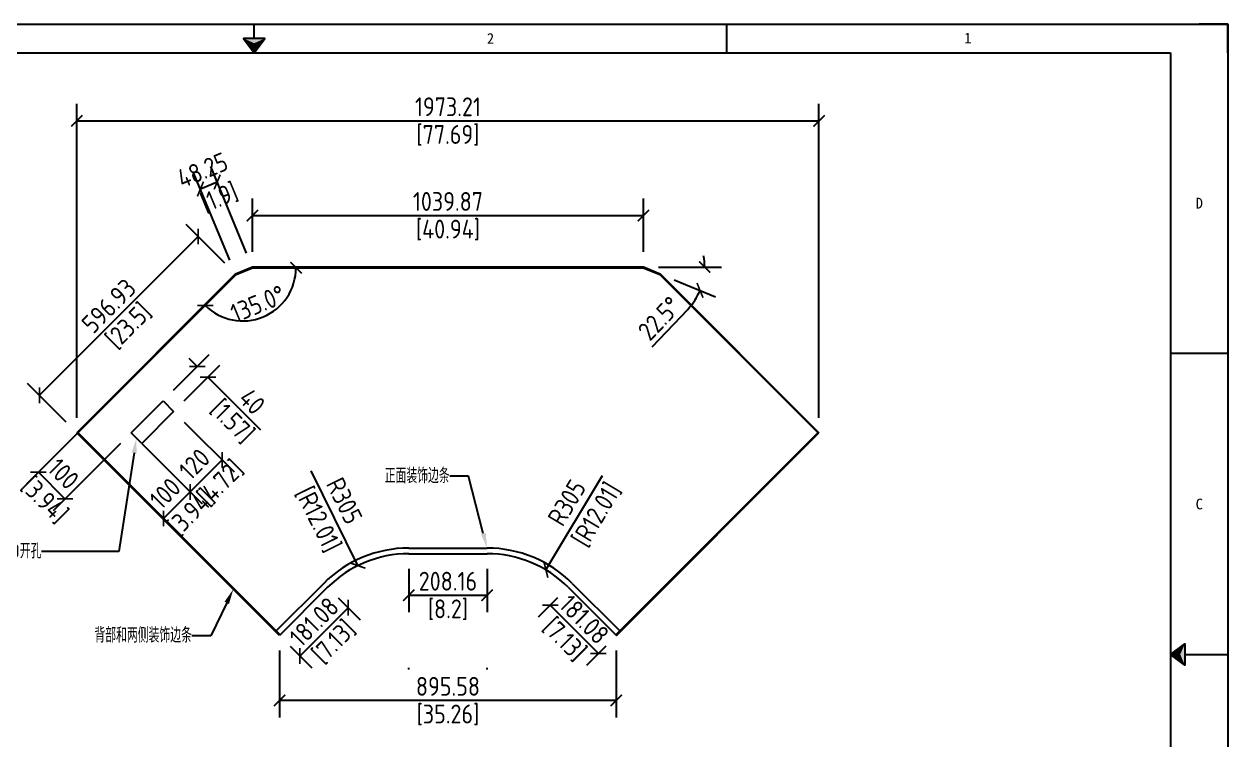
# Model space of a CAD drawing. Header units: millimetres. Extents: x -8883 to 24658, y -3888 to 19148.
# Drawn here: x -7247 to -4046, y 1450 to 3353 of the extents above; entities that cross this region are included whole.
import ezdxf
from ezdxf import colors
from ezdxf.entities.mleader import LeaderData, LeaderLine
from ezdxf.enums import TextEntityAlignment as Align
from ezdxf.math import Vec2, Vec3

# ---------------------------------------------------------------- set-up
doc = ezdxf.new("R2010")
doc.units = ezdxf.units.MM
doc.header["$MEASUREMENT"] = 0
doc.linetypes.add('DOT', pattern=[0.2, 0.1, -0.1])
doc.layers.add('DIM', color=254, linetype='Continuous')
doc.layers.add('print', color=30, linetype='Continuous')
doc.styles.add('Dartop', font='')
doc.styles.add('Dartop Text Style', font='gbenor.shx', dxfattribs={"bigfont": 'gbcbig.shx'})
doc.styles.get('Dartop').set_extended_font_data('FangSong_GB2312')
doc.dimstyles.new('Dartop DIM Style', dxfattribs={"dimscale": 20, "dimtxt": 2.5, "dimasz": 1.5, "dimexe": 2.25, "dimexo": 2, "dimtad": 1, "dimdsep": 46, "dimtxsty": 'Dartop Text Style', "dimblk": 'ARCHTICK', "dimcen": 0.09, "dimadec": 1, "dimazin": 0, "dimtfac": 1, "dimtofl": 0, "dimtmove": 0, "dimatfit": 1, "dimfxl": 1, "dimtolj": 1, "dimtzin": 0, "dimarcsym": 0})

# ---------------------------------------------------------------- blocks, each defined once
blk = doc.blocks.new('*U86')
at = {"color": 254, "linetype": 'Continuous', "extrusion": (0, 0, -1)}
for points in [[(-33.167, 11), (-33, 11), (-33.25, 11.188)], [(-33.167, 11), (-33.25, 11.188), (-33.25, 10.812)], [(-33.167, 11), (-33.25, 10.812), (-33, 11)]]:
    blk.add_solid(points, dxfattribs=at)
blk = doc.blocks.new('*U88')
at = {"color": 254, "linetype": 'Continuous'}
for points in [[(17, 21.667), (17.188, 21.75), (16.812, 21.75)], [(17, 21.667), (16.812, 21.75), (17, 21.5)], [(17, 21.667), (17, 21.5), (17.188, 21.75)]]:
    blk.add_solid(points, dxfattribs=at)
blk = doc.blocks.new('_ArchTick')
at = {"color": 0, "linetype": 'ByBlock', "const_width": 0.15}
blk.add_lwpolyline([(-0.5, -0.5), (0.5, 0.5)], dxfattribs=at)
blk = doc.blocks.new('*D92')
at = {"layer": 'Defpoints', "color": 0, "transparency": 16777216}
for p in [(-6567.5, 1727.9), (-5672, 1727.9), (-6567.5, 1555.3)]:
    blk.add_point(p, dxfattribs=at)
at = {"layer": 'DIM', "color": 0, "lineweight": -2, "transparency": 16777216}
for p, q in [((-6567.5, 1687.9), (-6567.5, 1510.3)), ((-5672, 1687.9), (-5672, 1510.3)), ((-5672, 1555.3), (-6567.5, 1555.3))]:
    blk.add_line(p, q, dxfattribs=at)
at = {"layer": 'DIM', "color": 0, "lineweight": -2, "transparency": 16777216, "xscale": 30, "yscale": 30, "zscale": 30, "rotation": 180}
blk.add_blockref('_ArchTick', (-6567.5, 1555.3), dxfattribs=at)
at = {"layer": 'DIM', "color": 0, "lineweight": -2, "transparency": 16777216, "xscale": 30, "yscale": 30, "zscale": 30}
blk.add_blockref('_ArchTick', (-5672, 1555.3), dxfattribs=at)
at = {"layer": 'DIM', "color": 0, "transparency": 16777216, "char_height": 50, "attachment_point": 5, "style": 'Dartop Text Style'}
for s, insert in [('\\A1;895.58', (-6119.7, 1592.8)), ('\\A1;[35.26]', (-6119.7, 1516.7))]:
    blk.add_mtext(s, dxfattribs=dict(at, insert=insert))
blk = doc.blocks.new('*D93')
at = {"layer": 'Defpoints', "color": 0, "transparency": 16777216}
for p in [(-5599.8, 2843.9), (-6639.7, 2707.2), (-5599.8, 2707.2)]:
    blk.add_point(p, dxfattribs=at)
at = {"layer": 'DIM', "color": 0, "lineweight": -2, "transparency": 16777216}
for p, q in [((-6639.7, 2747.2), (-6639.7, 2888.9)), ((-5599.8, 2747.2), (-5599.8, 2888.9)), ((-6639.7, 2843.9), (-5599.8, 2843.9))]:
    blk.add_line(p, q, dxfattribs=at)
at = {"layer": 'DIM', "color": 0, "lineweight": -2, "transparency": 16777216, "xscale": 30, "yscale": 30, "zscale": 30, "rotation": 180}
blk.add_blockref('_ArchTick', (-6639.7, 2843.9), dxfattribs=at)
at = {"layer": 'DIM', "color": 0, "lineweight": -2, "transparency": 16777216, "xscale": 30, "yscale": 30, "zscale": 30}
blk.add_blockref('_ArchTick', (-5599.8, 2843.9), dxfattribs=at)
at = {"layer": 'DIM', "color": 0, "transparency": 16777216, "char_height": 50, "attachment_point": 5, "style": 'Dartop Text Style'}
for s, insert in [('\\A1;1039.87', (-6119.7, 2881.4)), ('\\A1;[40.94]', (-6119.7, 2805.4))]:
    blk.add_mtext(s, dxfattribs=dict(at, insert=insert))
blk = doc.blocks.new('*D94')
at = {"layer": 'Defpoints', "color": 0, "transparency": 16777216}
for p in [(-6777.8, 2914.5), (-6684.3, 2688.8), (-6639.7, 2707.2)]:
    blk.add_point(p, dxfattribs=at)
at = {"layer": 'DIM', "color": 0, "lineweight": -2, "transparency": 16777216}
for p, q in [((-6699.6, 2725.7), (-6795, 2956.1)), ((-6655, 2744.2), (-6750.4, 2974.6)), ((-6733.2, 2933), (-6777.8, 2914.5))]:
    blk.add_line(p, q, dxfattribs=at)
at = {"layer": 'DIM', "color": 0, "lineweight": -2, "transparency": 16777216, "xscale": 30, "yscale": 30, "zscale": 30}
for p, rotation in [((-6733.2, 2933), 22.50000000001119), ((-6777.8, 2914.5), 202.5000000000111)]:
    blk.add_blockref('_ArchTick', p, dxfattribs=dict(at, rotation=rotation))
at = {"layer": 'DIM', "color": 0, "transparency": 16777216, "insert": (-6755.5, 2923.8), "char_height": 50, "attachment_point": 5, "rotation": 22.5, "style": 'Dartop Text Style'}
blk.add_mtext('\\A1;48.25\\P [1.9]', dxfattribs=at)
blk = doc.blocks.new('*D95')
at = {"layer": 'Defpoints', "color": 0, "transparency": 16777216}
for p in [(-6684.3, 2688.8), (-7205.9, 2366.2), (-7106.3, 2266.7)]:
    blk.add_point(p, dxfattribs=at)
at = {"layer": 'DIM', "color": 0, "lineweight": -2, "transparency": 16777216}
for p, q in [((-6712.5, 2717.1), (-6815.6, 2820.1)), ((-6783.8, 2788.3), (-7205.9, 2366.2)), ((-7134.6, 2295), (-7237.7, 2398))]:
    blk.add_line(p, q, dxfattribs=at)
at = {"layer": 'DIM', "color": 0, "lineweight": -2, "transparency": 16777216, "xscale": 30, "yscale": 30, "zscale": 30}
for p, rotation in [((-6783.8, 2788.3), 44.99999999999704), ((-7205.9, 2366.2), 224.9999999999971)]:
    blk.add_blockref('_ArchTick', p, dxfattribs=dict(at, rotation=rotation))
at = {"layer": 'DIM', "color": 0, "transparency": 16777216, "char_height": 50, "attachment_point": 5, "rotation": 45, "style": 'Dartop Text Style'}
for s, insert in [('\\A1;596.93', (-7021.3, 2603.8)), ('\\A1;[23.5]', (-6967.6, 2550))]:
    blk.add_mtext(s, dxfattribs=dict(at, insert=insert))
blk = doc.blocks.new('*D96')
at = {"layer": 'Defpoints', "color": 0, "transparency": 16777216}
for p in [(-5133.1, 3095.5), (-7106.3, 2266.7), (-5133.1, 2266.7)]:
    blk.add_point(p, dxfattribs=at)
at = {"layer": 'DIM', "color": 0, "lineweight": -2, "transparency": 16777216}
for p, q in [((-7106.3, 2306.7), (-7106.3, 3140.5)), ((-5133.1, 2306.7), (-5133.1, 3140.5)), ((-7106.3, 3095.5), (-5133.1, 3095.5))]:
    blk.add_line(p, q, dxfattribs=at)
at = {"layer": 'DIM', "color": 0, "lineweight": -2, "transparency": 16777216, "xscale": 30, "yscale": 30, "zscale": 30, "rotation": 180}
blk.add_blockref('_ArchTick', (-7106.3, 3095.5), dxfattribs=at)
at = {"layer": 'DIM', "color": 0, "lineweight": -2, "transparency": 16777216, "xscale": 30, "yscale": 30, "zscale": 30}
blk.add_blockref('_ArchTick', (-5133.1, 3095.5), dxfattribs=at)
at = {"layer": 'DIM', "color": 0, "transparency": 16777216, "char_height": 50, "attachment_point": 5, "style": 'Dartop Text Style'}
for s, insert in [('\\A1;1973.21', (-6119.7, 3133)), ('\\A1;[77.69]', (-6119.7, 3056.9))]:
    blk.add_mtext(s, dxfattribs=dict(at, insert=insert))
blk = doc.blocks.new('*D89')
at = {"layer": 'Defpoints', "color": 0, "transparency": 16777216}
for p in [(-6359.1, 1913.6), (-6223.8, 1640.2)]:
    blk.add_point(p, dxfattribs=at)
at = {"layer": 'DIM', "color": 0, "lineweight": -2, "transparency": 16777216}
for p, q in [((-6359.1, 1913.6), (-6483.7, 2165.3)), ((-6225.6, 1640.2), (-6222, 1640.2)), ((-6223.8, 1638.4), (-6223.8, 1642))]:
    blk.add_line(p, q, dxfattribs=at)
at = {"layer": 'DIM', "color": 0, "lineweight": -2, "transparency": 16777216, "xscale": 30, "yscale": 30, "zscale": 30, "rotation": 296.331282354998}
blk.add_blockref('_ArchTick', (-6359.1, 1913.6), dxfattribs=at)
at = {"layer": 'DIM', "color": 0, "transparency": 16777216, "insert": (-6434.7, 2066.3), "char_height": 50, "attachment_point": 5, "rotation": 296.3313, "style": 'Dartop Text Style'}
blk.add_mtext('\\A1;R305\\P [R12.01]', dxfattribs=at)
blk = doc.blocks.new('*D90')
at = {"layer": 'Defpoints', "color": 0, "transparency": 16777216}
for p in [(-5859.1, 1902), (-6015.7, 1640.2)]:
    blk.add_point(p, dxfattribs=at)
at = {"layer": 'DIM', "color": 0, "lineweight": -2, "transparency": 16777216}
for p, q in [((-5859.1, 1902), (-5709, 2152.8)), ((-6017.5, 1640.2), (-6013.9, 1640.2)), ((-6015.7, 1638.4), (-6015.7, 1642))]:
    blk.add_line(p, q, dxfattribs=at)
at = {"layer": 'DIM', "color": 0, "lineweight": -2, "transparency": 16777216, "xscale": 30, "yscale": 30, "zscale": 30, "rotation": 239.1082219262461}
blk.add_blockref('_ArchTick', (-5859.1, 1902), dxfattribs=at)
at = {"layer": 'DIM', "color": 0, "transparency": 16777216, "insert": (-5765.7, 2058.1), "char_height": 50, "attachment_point": 5, "rotation": 59.1082, "style": 'Dartop Text Style'}
blk.add_mtext('\\A1;R305\\P [R12.01]', dxfattribs=at)
blk = doc.blocks.new('*D97')
at = {"layer": 'Defpoints', "color": 0, "transparency": 16777216}
for p in [(-6223.8, 1945.2), (-6015.7, 1945.2), (-6015.7, 1834.7)]:
    blk.add_point(p, dxfattribs=at)
at = {"layer": 'DIM', "color": 0, "lineweight": -2, "transparency": 16777216}
for p, q in [((-6223.8, 1905.2), (-6223.8, 1789.7)), ((-6015.7, 1905.2), (-6015.7, 1789.7)), ((-6223.8, 1834.7), (-6015.7, 1834.7))]:
    blk.add_line(p, q, dxfattribs=at)
at = {"layer": 'DIM', "color": 0, "lineweight": -2, "transparency": 16777216, "xscale": 30, "yscale": 30, "zscale": 30, "rotation": 180}
blk.add_blockref('_ArchTick', (-6223.8, 1834.7), dxfattribs=at)
at = {"layer": 'DIM', "color": 0, "lineweight": -2, "transparency": 16777216, "xscale": 30, "yscale": 30, "zscale": 30}
blk.add_blockref('_ArchTick', (-6015.7, 1834.7), dxfattribs=at)
at = {"layer": 'DIM', "color": 0, "transparency": 16777216, "char_height": 50, "attachment_point": 5, "style": 'Dartop Text Style'}
for s, insert in [('\\A1;208.16', (-6119.7, 1872.2)), ('\\A1;[8.2]', (-6119.7, 1796.2))]:
    blk.add_mtext(s, dxfattribs=dict(at, insert=insert))
blk = doc.blocks.new('*D91')
at = {"layer": 'Defpoints', "color": 0, "transparency": 16777216}
for p in [(-5800, 1855.9), (-5847.8, 1808.1), (-5672, 1727.9)]:
    blk.add_point(p, dxfattribs=at)
at = {"layer": 'DIM', "color": 0, "lineweight": -2, "transparency": 16777216}
for p, q in [((-5828.3, 1827.6), (-5879.6, 1776.3)), ((-5719.8, 1680.1), (-5847.8, 1808.1)), ((-5700.2, 1699.6), (-5751.6, 1648.2))]:
    blk.add_line(p, q, dxfattribs=at)
at = {"layer": 'DIM', "color": 0, "lineweight": -2, "transparency": 16777216, "xscale": 30, "yscale": 30, "zscale": 30}
for p, rotation in [((-5847.8, 1808.1), 135), ((-5719.8, 1680.1), 315)]:
    blk.add_blockref('_ArchTick', p, dxfattribs=dict(at, rotation=rotation))
at = {"layer": 'DIM', "color": 0, "transparency": 16777216, "char_height": 50, "attachment_point": 5, "rotation": 315, "style": 'Dartop Text Style'}
for s, insert in [('\\A1;181.08', (-5757.3, 1770.6)), ('\\A1;[7.13]', (-5811, 1716.8))]:
    blk.add_mtext(s, dxfattribs=dict(at, insert=insert))
blk = doc.blocks.new('*D98')
at = {"layer": 'Defpoints', "color": 0, "transparency": 16777216}
for p in [(-6439.5, 1855.9), (-6567.5, 1727.9), (-6513.1, 1673.4)]:
    blk.add_point(p, dxfattribs=at)
at = {"layer": 'DIM', "color": 0, "lineweight": -2, "transparency": 16777216}
for p, q in [((-6411.2, 1827.6), (-6353.2, 1769.6)), ((-6385, 1801.5), (-6513.1, 1673.4)), ((-6539.2, 1699.6), (-6481.3, 1641.6))]:
    blk.add_line(p, q, dxfattribs=at)
at = {"layer": 'DIM', "color": 0, "lineweight": -2, "transparency": 16777216, "xscale": 30, "yscale": 30, "zscale": 30}
for p, rotation in [((-6385, 1801.5), 44.99999999999672), ((-6513.1, 1673.4), 224.9999999999968)]:
    blk.add_blockref('_ArchTick', p, dxfattribs=dict(at, rotation=rotation))
at = {"layer": 'DIM', "color": 0, "transparency": 16777216, "char_height": 50, "attachment_point": 5, "rotation": 45, "style": 'Dartop Text Style'}
for s, insert in [('\\A1;181.08', (-6475.6, 1764)), ('\\A1;[7.13]', (-6421.8, 1710.2))]:
    blk.add_mtext(s, dxfattribs=dict(at, insert=insert))
blk = doc.blocks.new('*D99')
at = {"layer": 'Defpoints', "color": 0, "transparency": 16777216}
for p in [(-6639.3, 2705.2), (-5600.2, 2705.2), (-6683.1, 2687.1), (-6665, 2563.9), (-7104.9, 2265.3)]:
    blk.add_point(p, dxfattribs=at)
at = {"layer": 'DIM', "color": 0, "lineweight": -2, "transparency": 16777216}
blk.add_arc((-6665, 2705.2), 141.3, 225, 360, dxfattribs=at)
at = {"layer": 'DIM', "color": 0, "lineweight": -2, "transparency": 16777216, "xscale": 30, "yscale": 30, "zscale": 30}
for p, rotation in [((-6523.6, 2705.2), 89.99999999999928), ((-6764.9, 2605.3), 134.9999999999967)]:
    blk.add_blockref('_ArchTick', p, dxfattribs=dict(at, rotation=rotation))
at = {"layer": 'DIM', "color": 0, "transparency": 16777216, "insert": (-6625.2, 2609.3), "char_height": 50, "attachment_point": 5, "rotation": 22.5, "style": 'Dartop Text Style'}
blk.add_mtext('\\A1;135.0°', dxfattribs=at)
blk = doc.blocks.new('*D100')
at = {"layer": 'Defpoints', "color": 0, "transparency": 16777216}
for p in [(-6639.7, 2707.2), (-5599.8, 2707.2), (-5599.8, 2707.2), (-5555.2, 2688.8), (-5438.4, 2686)]:
    blk.add_point(p, dxfattribs=at)
at = {"layer": 'DIM', "color": 0, "lineweight": -2, "transparency": 16777216}
for p, q in [((-5559.8, 2707.2), (-5392.1, 2707.2)), ((-5518.3, 2673.5), (-5407.9, 2627.7)), ((-5482.2, 2594.7), (-5578, 2494.6))]:
    blk.add_line(p, q, dxfattribs=at)
for start, end in [(360, 10.5763), (316.256, 337.5), (326.9237, 337.5)]:
    blk.add_arc((-5599.8, 2707.2), 162.8, start, end, dxfattribs=at)
at = {"layer": 'DIM', "color": 0, "lineweight": -2, "transparency": 16777216, "xscale": 30, "yscale": 30, "zscale": 30}
for p, rotation in [((-5437.1, 2707.2), 269.9999999999992), ((-5449.4, 2645), 67.49999999995924)]:
    blk.add_blockref('_ArchTick', p, dxfattribs=dict(at, rotation=rotation))
at = {"layer": 'DIM', "color": 0, "transparency": 16777216, "insert": (-5557.2, 2570.6), "char_height": 50, "attachment_point": 5, "rotation": 46.256, "style": 'Dartop Text Style'}
blk.add_mtext('\\A1;22.5°', dxfattribs=at)
blk = doc.blocks.new('*D101')
at = {"layer": 'Defpoints', "color": 0, "transparency": 16777216}
for p in [(-6962.1, 2266.7), (-7032.8, 2196), (-6875.7, 2038.8)]:
    blk.add_point(p, dxfattribs=at)
at = {"layer": 'DIM', "color": 0, "lineweight": -2, "transparency": 16777216}
for p, q in [((-6933.8, 2238.4), (-6773.2, 2077.7)), ((-7004.5, 2167.7), (-6843.9, 2007)), ((-6805, 2109.6), (-6875.7, 2038.8))]:
    blk.add_line(p, q, dxfattribs=at)
at = {"layer": 'DIM', "color": 0, "lineweight": -2, "transparency": 16777216, "xscale": 30, "yscale": 30, "zscale": 30}
for p, rotation in [((-6805, 2109.6), 44.99999999999704), ((-6875.7, 2038.8), 224.9999999999971)]:
    blk.add_blockref('_ArchTick', p, dxfattribs=dict(at, rotation=rotation))
at = {"layer": 'DIM', "color": 0, "transparency": 16777216, "insert": (-6840.3, 2074.2), "char_height": 50, "attachment_point": 5, "rotation": 45, "style": 'Dartop Text Style'}
blk.add_mtext('\\A1;100\\P [3.94]', dxfattribs=at)
blk = doc.blocks.new('*D102')
at = {"layer": 'Defpoints', "color": 0, "transparency": 16777216}
for p in [(-7032.8, 2337.4), (-6962.1, 2266.7), (-7208.6, 2161.6)]:
    blk.add_point(p, dxfattribs=at)
at = {"layer": 'DIM', "color": 0, "lineweight": -2, "transparency": 16777216}
for p, q in [((-7061.1, 2309.1), (-7240.5, 2129.8)), ((-6990.4, 2238.4), (-7169.7, 2059)), ((-7137.9, 2090.9), (-7208.6, 2161.6))]:
    blk.add_line(p, q, dxfattribs=at)
at = {"layer": 'DIM', "color": 0, "lineweight": -2, "transparency": 16777216, "xscale": 30, "yscale": 30, "zscale": 30}
for p, rotation in [((-7208.6, 2161.6), 134.9999999999967), ((-7137.9, 2090.9), 314.9999999999967)]:
    blk.add_blockref('_ArchTick', p, dxfattribs=dict(at, rotation=rotation))
at = {"layer": 'DIM', "color": 0, "transparency": 16777216, "insert": (-7173.3, 2126.2), "char_height": 50, "attachment_point": 5, "rotation": 315, "style": 'Dartop Text Style'}
blk.add_mtext('\\A1;100\\P [3.94]', dxfattribs=at)
blk = doc.blocks.new('*D103')
at = {"layer": 'Defpoints', "color": 0, "transparency": 16777216}
for p in [(-6849, 2323.3), (-6933.8, 2238.4), (-6720.1, 2194.4)]:
    blk.add_point(p, dxfattribs=at)
at = {"layer": 'DIM', "color": 0, "lineweight": -2, "transparency": 16777216}
for p, q in [((-6820.7, 2295), (-6688.3, 2162.6)), ((-6905.5, 2210.1), (-6773.2, 2077.7)), ((-6805, 2109.6), (-6720.1, 2194.4))]:
    blk.add_line(p, q, dxfattribs=at)
at = {"layer": 'DIM', "color": 0, "lineweight": -2, "transparency": 16777216, "xscale": 30, "yscale": 30, "zscale": 30}
for p, rotation in [((-6720.1, 2194.4), 44.99999999999694), ((-6805, 2109.6), 224.999999999997)]:
    blk.add_blockref('_ArchTick', p, dxfattribs=dict(at, rotation=rotation))
at = {"layer": 'DIM', "color": 0, "transparency": 16777216, "insert": (-6762.5, 2152), "char_height": 50, "attachment_point": 5, "rotation": 45, "style": 'Dartop Text Style'}
blk.add_mtext('\\A1;120\\P [4.72]', dxfattribs=at)
blk = doc.blocks.new('*D104')
at = {"layer": 'Defpoints', "color": 0, "transparency": 16777216}
for p in [(-6758, 2414.2), (-6877.2, 2351.5), (-6849, 2323.3)]:
    blk.add_point(p, dxfattribs=at)
at = {"layer": 'DIM', "color": 0, "lineweight": -2, "transparency": 16777216}
for p, q in [((-6849, 2379.8), (-6754.4, 2474.3)), ((-6820.7, 2351.5), (-6726.2, 2446.1)), ((-6786.3, 2442.5), (-6807.5, 2463.7)), ((-6758, 2414.2), (-6618.3, 2274.6))]:
    blk.add_line(p, q, dxfattribs=at)
at = {"layer": 'DIM', "color": 0, "lineweight": -2, "transparency": 16777216, "xscale": 30, "yscale": 30, "zscale": 30}
for p, rotation in [((-6786.3, 2442.5), 314.9999999999991), ((-6758, 2414.2), 134.9999999999991)]:
    blk.add_blockref('_ArchTick', p, dxfattribs=dict(at, rotation=rotation))
at = {"layer": 'DIM', "color": 0, "transparency": 16777216, "char_height": 50, "attachment_point": 5, "rotation": 315, "style": 'Dartop Text Style'}
for s, insert in [('\\A1;40', (-6640.4, 2349.7)), ('\\A1;[1.57]', (-6694.2, 2295.9))]:
    blk.add_mtext(s, dxfattribs=dict(at, insert=insert))

msp = doc.modelspace()

# ---------------------------------------------------------------- linework, layer by layer
at = {"color": 0, "linetype": 'DOT'}
for p, q in [((-8883.214, 3352.783), (-4121.978, 3352.783)), ((-4045.833, 3276.639), (-4045.833, 78.573))]:
    msp.add_line(p, q, dxfattribs=at)
at = {"color": 0}
for p, q in [((-6634.744, 3314.711), (-6634.744, 3352.783)), ((-5378.361, 3276.639), (-5378.361, 3352.783)), ((-4045.833, 3352.783), (-4121.978, 3352.783)), ((-4045.833, 3276.639), (-4045.833, 3352.783)), ((-8730.925, 3276.639), (-4198.122, 3276.639)), ((-4198.122, 3276.639), (-4198.122, 78.573)), ((-4045.833, 2477.123), (-4198.122, 2477.123)), ((-4160.05, 1677.606), (-4045.833, 1677.606))]:
    msp.add_line(p, q, dxfattribs=at)
for p, q in [((-6684.253, 2688.784), (-7106.349, 2266.688)), ((-6684.253, 2688.784), (-6639.677, 2707.248)), ((-6683.12, 2687.088), (-6639.279, 2705.248)), ((-6639.677, 2707.248), (-5599.808, 2707.248)), ((-6639.279, 2705.248), (-5600.206, 2705.248)), ((-5600.206, 2705.248), (-5556.366, 2687.088)), ((-5599.808, 2707.248), (-5555.233, 2688.784)), ((-5555.233, 2688.784), (-5133.137, 2266.688)), ((-6683.12, 2687.088), (-7104.935, 2265.273)), ((-5556.366, 2687.088), (-5134.551, 2265.273)), ((-6567.534, 1727.872), (-7106.349, 2266.688)), ((-6566.119, 1729.286), (-7104.935, 2268.102)), ((-5673.366, 1729.286), (-5134.551, 2268.102)), ((-5671.952, 1727.872), (-5133.137, 2266.688)), ((-6223.823, 1960.248), (-6015.663, 1960.248)), ((-6223.823, 1945.248), (-6015.663, 1945.248)), ((-6450.097, 1866.522), (-6576.726, 1739.893)), ((-5789.388, 1866.522), (-5662.76, 1739.893)), ((-6439.491, 1855.915), (-6567.534, 1727.872)), ((-5799.995, 1855.915), (-5671.952, 1727.872))]:
    msp.add_line(p, q)
for points in [[(-6634.744, 3276.639), (-6606.189, 3314.711), (-6663.298, 3314.711), (-6634.744, 3276.639)], [(-4198.122, 1677.606), (-4160.05, 1706.16), (-4160.05, 1649.052), (-4198.122, 1677.606)]]:
    msp.add_lwpolyline(points, close=True, dxfattribs=at)
for centre, radius, start, end in [((-6223.823, 1640.248), 320, 90, 135), ((-6015.663, 1640.248), 320, 45, 90), ((-6223.823, 1640.248), 305, 90, 135), ((-6015.663, 1640.248), 305, 45, 90)]:
    msp.add_arc(centre, radius, start, end)
at = {"layer": 'DIM'}
for p, q in [((-6962.099, 2266.688), (-6877.246, 2351.54)), ((-6877.246, 2351.54), (-6848.962, 2323.256)), ((-6848.962, 2323.256), (-6933.815, 2238.403)), ((-6933.815, 2238.403), (-6962.099, 2266.688))]:
    msp.add_line(p, q, dxfattribs=at)
at = {"layer": 'print'}
msp.add_lwpolyline([(-8883.214, 3352.783), (-4045.833, 3352.783), (-4045.833, 2.429), (-8883.214, 2.429)], close=True, dxfattribs=at)

# ---------------------------------------------------------------- block references
at = {"color": 0, "linetype": 'Continuous', "xscale": 152.2888407109637, "yscale": 152.2888407109637, "zscale": 152.2888407109637}
for name in ['*U88', '*U86']:
    msp.add_blockref(name, (-9223.654, 2.429), dxfattribs=at)

# ---------------------------------------------------------------- texts
at = {"color": 0, "style": 'Dartop'}
for s, p in [('1', (-4737.154, 3315.617)), ('2', (-6006.552, 3314.711)), ('D', (-4121.978, 2876.881)), ('C', (-4121.978, 2077.364))]:
    msp.add_text(s, height=28.554, dxfattribs=at).set_placement(p, align=Align.MIDDLE_CENTER)

# ---------------------------------------------------------------- dimensions: what is measured, and where the dimension line sits
at = {"layer": 'DIM'}
for p1, p2, distance, picture, middle in [((-7106.349, 2266.688), (-5133.137, 2266.688), 828.799, '*D96', (-6119.743, 3095.487)), ((-6684.253, 2688.784), (-7106.349, 2266.688), -140.751, '*D95', (-6994.827, 2577.262)), ((-6877.246, 2351.54), (-6848.962, 2323.256), 128.663, '*D104', (-6666.943, 2323.195)), ((-6439.491, 1855.915), (-6567.534, 1727.872), 77.017, '*D98', (-6449.053, 1737.435)), ((-5671.952, 1727.872), (-5799.995, 1855.915), 67.603, '*D91', (-5783.776, 1744.091))]:
    dim = msp.add_aligned_dim(p1=p1, p2=p2, distance=distance, dimstyle='Dartop DIM Style', override={"dimpost": '\\X'}, dxfattribs=at)
    dim.commit()
    dim.dimension.update_dxf_attribs({"geometry": picture, "text_midpoint": middle})
for base, p1, p2, angle, picture, middle in [((-6777.756, 2914.522), (-6639.677, 2707.248), (-6684.253, 2688.784), 202.5, '*D94', (-6755.469, 2923.754)), ((-7208.633, 2161.575), (-6962.099, 2266.688), (-7032.81, 2337.398), 135, '*D102', (-7173.278, 2126.22)), ((-6720.119, 2194.413), (-6933.815, 2238.403), (-6848.962, 2323.256), 45, '*D103', (-6762.546, 2151.987)), ((-6875.683, 2038.85), (-6962.099, 2266.688), (-7032.81, 2195.977), 225, '*D101', (-6840.327, 2074.205))]:
    dim = msp.add_linear_dim(base=base, p1=p1, p2=p2, angle=angle, dimstyle='Dartop DIM Style', override={"dimpost": '\\X'}, dxfattribs=at)
    dim.commit()
    dim.dimension.update_dxf_attribs({"geometry": picture, "text_midpoint": middle, "dimtype": 161})
for base, p1, p2, picture, middle in [((-5599.808, 2843.902), (-6639.677, 2707.248), (-5599.808, 2707.248), '*D93', (-6119.743, 2843.902)), ((-6015.663, 1834.733), (-6223.823, 1945.248), (-6015.663, 1945.248), '*D97', (-6119.743, 1834.733)), ((-6567.534, 1555.263), (-5671.952, 1727.872), (-6567.534, 1727.872), '*D92', (-6119.743, 1555.263))]:
    dim = msp.add_linear_dim(base=base, p1=p1, p2=p2, dimstyle='Dartop DIM Style', override={"dimpost": '\\X'}, dxfattribs=at)
    dim.commit()
    dim.dimension.update_dxf_attribs({"geometry": picture, "text_midpoint": middle})
for base, line1, line2, picture, middle in [((-6664.96, 2563.911), ((-6639.279, 2705.248), (-5600.206, 2705.248)), ((-6683.12, 2687.088), (-7104.935, 2265.273)), '*D99', (-6625.224, 2609.315)), ((-5438.448, 2686.004), ((-5599.808, 2707.248), (-5555.233, 2688.784)), ((-6639.677, 2707.248), (-5599.808, 2707.248)), '*D100', (-5557.223, 2570.594))]:
    dim = msp.add_angular_dim_2l(base=base, line1=line1, line2=line2, dimstyle='Dartop DIM Style', override={"dimpost": '\\X'}, dxfattribs=at)
    dim.commit()
    dim.dimension.update_dxf_attribs({"geometry": picture, "text_midpoint": middle})
for center, mpoint, picture, middle in [((-6223.823, 1640.248), (-6359.109, 1913.602), '*D89', (-6434.699, 2066.337)), ((-6015.663, 1640.248), (-5859.07, 1901.98), '*D90', (-5765.691, 2058.055))]:
    dim = msp.add_radius_dim(center=center, mpoint=mpoint, dimstyle='Dartop DIM Style', override={"dimpost": '\\X'}, dxfattribs=at)
    dim.commit()
    dim.dimension.update_dxf_attribs({"geometry": picture, "text_midpoint": middle, "dimtype": 164})

# ---------------------------------------------------------------- leaders
ml = msp.add_multileader_mtext('Standard', dxfattribs=at)
ml.set_content('LOGO开孔', color=256, style='Dartop Text Style')
ml.set_leader_properties()
ml.build(insert=Vec2(0, 0))
ml.multileader.update_dxf_attribs({"dogleg_length": 0.36, "arrow_head_size": 40})
ctx = ml.context
ctx.base_point, ctx.char_height, ctx.arrow_head_size, ctx.landing_gap_size, ctx.plane_origin = Vec3(-7355.221, 1951.321), 40, 40, 0.09, Vec3(-6876.254, 1931.942)
ctx.text_align_type = 2
notes = []
notes.append((ctx, [(0, (1, 1, 0), (-6995.045, 1951.321), (-1, 0), 205.192, [(0, [(-6947.957, 2252.545)], 0, [])])]))
ctx.mtext.insert, ctx.mtext.alignment, ctx.mtext.flow_direction = Vec3(-7200.327, 1972.644), 3, 5
ml = msp.add_multileader_mtext('Standard', dxfattribs=at)
ml.set_content('正面装饰边条', color=256, style='Dartop Text Style')
ml.set_leader_properties()
ml.build(insert=Vec2(0, 0))
ml.multileader.update_dxf_attribs({"dogleg_length": 0.36, "arrow_head_size": 40})
ctx = ml.context
ctx.base_point, ctx.char_height, ctx.arrow_head_size, ctx.landing_gap_size, ctx.plane_origin = Vec3(-6285.39, 2151.335), 40, 40, 0.09, Vec3(-5787.55, 2312.573)
ctx.text_align_type = 2
notes.append((ctx, [(0, (1, 1, 0), (-6064.618, 2151.335), (-1, 0), 50.298, [(0, [(-6015.663, 1960.248)], 0, [])])]))
ctx.mtext.insert, ctx.mtext.alignment, ctx.mtext.flow_direction = Vec3(-6115.006, 2172.658), 3, 5
ml = msp.add_multileader_mtext('Standard', dxfattribs=at)
ml.set_content('背部和两侧装饰边条', color=256, style='Dartop Text Style')
ml.set_leader_properties()
ml.build(insert=Vec2(0, 0))
ml.multileader.update_dxf_attribs({"dogleg_length": 0.36, "arrow_head_size": 40})
ctx = ml.context
ctx.base_point, ctx.char_height, ctx.arrow_head_size, ctx.landing_gap_size, ctx.plane_origin = Vec3(-7058.173, 1727.428), 40, 40, 0.09, Vec3(-6472.98, 1888.666)
ctx.text_align_type = 2
notes.append((ctx, [(0, (1, 1, 0), (-6750.048, 1727.428), (-1, 0), 50.298, [(0, [(-6690.343, 1850.681)], 0, [])])]))
ctx.mtext.insert, ctx.mtext.alignment, ctx.mtext.flow_direction = Vec3(-6800.436, 1748.973), 3, 5
for ctx, leaders in notes:
    for number, flags, end, landing, length, lines in leaders:
        leader = LeaderData()
        leader.index, (leader.has_last_leader_line, leader.has_dogleg_vector, leader.attachment_direction) = number, flags
        leader.last_leader_point, leader.dogleg_vector, leader.dogleg_length = Vec3(end), Vec3(landing), length
        for number, points, colour, breaks in lines:
            line = LeaderLine()
            line.index, line.vertices, line.color, line.breaks = number, Vec3.list(points), colors.encode_raw_color(colour), breaks
            leader.lines.append(line)
        ctx.leaders.append(leader)

doc.saveas('drawing.dxf')
